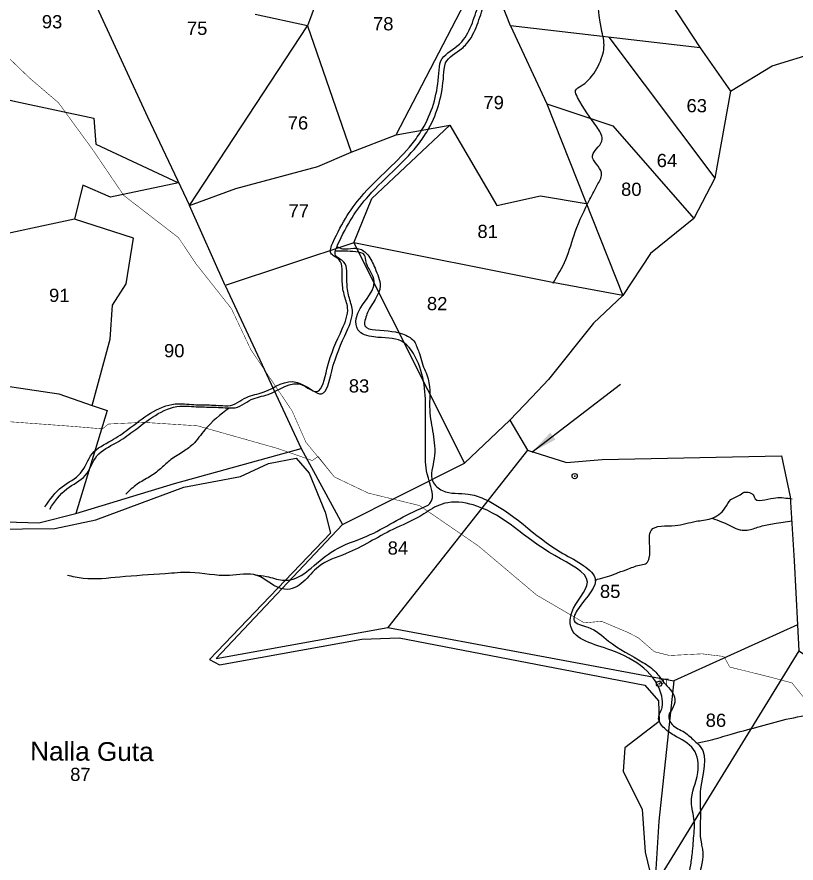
# Model space of a CAD drawing. Header units: inches. Extents: x 768179 to 777848, y 1567444 to 1579928.
# Drawn here: x 774623 to 776100, y 1573112 to 1574715 of the extents above; entities that cross this region are included whole.
import ezdxf
from ezdxf.enums import TextEntityAlignment as Align

# ---------------------------------------------------------------- set-up
doc = ezdxf.new("R2010")
doc.units = ezdxf.units.IN
doc.header["$MEASUREMENT"] = 0
doc.header["$PDMODE"] = 32
doc.header["$PDSIZE"] = 10
for name, color, linetype in [('HILLLS', 24, 'Continuous'), ('PLOT', 7, 'Continuous'), ('PLOT NO', 7, 'Continuous'), ('ROADS', 6, 'Continuous'), ('STREAM', 4, 'Continuous'), ('TANKS-STREAM', 4, 'Continuous'), ('TEXT', 7, 'Continuous'), ('VILLAGE STONES', 1, 'Continuous')]:
    doc.layers.add(name, color=color, linetype=linetype)
doc.styles.get("Standard").update_dxf_attribs({"font": 'arial.ttf'})
doc.linetypes.add('DOTS', pattern='A,1e-06,-3,["●",Standard,S=3,R=0,X=-1.25,Y=-1.25],-3', length=6.000001)
doc.dimstyles.get("Standard").update_dxf_attribs({"dimtxt": 0.18, "dimasz": 20, "dimexe": 0.18, "dimexo": 0.0625, "dimgap": 0.09, "dimtad": 0, "dimtih": 1, "dimtoh": 1, "dimdec": 4, "dimzin": 0, "dimdsep": 46, "dimtxsty": 'Standard', "dimcen": 0.09, "dimadec": 0, "dimazin": 0, "dimtfac": 1, "dimtdec": 4, "dimtofl": 0, "dimtmove": 0, "dimatfit": 3, "dimfxl": 0, "dimtolj": 1, "dimtzin": 0, "dimarcsym": 0})

msp = doc.modelspace()

# ---------------------------------------------------------------- linework, layer by layer
at = {"color": 2}
for p in [(775680, 1573845, 21), (775839.9, 1573451.3, 21)]:
    msp.add_point(p, dxfattribs=at)
at = {"layer": 'HILLLS'}
msp.add_lwpolyline([(774511.1, 1573743.8), (774694.9, 1573745.8), (774772.8, 1573762.3), (774939.6, 1573824), (775046.8, 1573844), (775099.6, 1573869.2), (775151.9, 1573879.3), (775176.7, 1573850.3), (775207.3, 1573776.9), (775217.4, 1573736.6), (774988.2, 1573497.4), (775006.7, 1573487.6), (775276.6, 1573536), (775347.3, 1573538.7), (775763.7, 1573458.3), (775813.1, 1573449.1), (775839, 1573418.8), (775840.1, 1573379.7), (775774.7, 1573330.1), (775771.7, 1573284.9), (775807.7, 1573213.5), (775813.4, 1573132.6), (775834.9, 1573043.5)], dxfattribs=at)
at = {"layer": 'PLOT'}
for points in [[(775719.4, 1574959.5), (775917.6, 1574656.8), (775558.4, 1574698.6), (775509.4, 1574823.8)], [(774703, 1574895.2), (774766.7, 1574751), (774870.4, 1574525.8), (774949.9, 1574357.7)], [(775229.4, 1574848.5), (775173.6, 1574698.6), (775074.3, 1574719.6)], [(775173.6, 1574698.6), (775256.4, 1574459), (775341.6, 1574491.9), (775495.6, 1574788.8)], [(775917.6, 1574656.8), (775975, 1574574.3), (776054.2, 1574622.6), (776140.6, 1574649), (776259.1, 1574616.5), (776372, 1574593), (776416, 1574694.2), (776433.3, 1574748.1)], [(774280.1, 1574724.5), (774301.6, 1574634.3), (774485.5, 1574586), (774621, 1574554.9), (774768.8, 1574523.5), (774772.4, 1574474), (774929.4, 1574401.1), (774800.4, 1574373.7), (774748.2, 1574396.5), (774732.3, 1574332), (774549, 1574293), (774536.3, 1574025.5), (774702.4, 1574001), (774765.5, 1573978.5), (774799.9, 1574104.6), (774803.9, 1574168.9), (774830.3, 1574209.6), (774844.2, 1574296), (774732.3, 1574332)], [(774949.9, 1574357.7), (775173.6, 1574698.6)], [(775558.4, 1574698.6), (775627.2, 1574550.6), (775771, 1574187.4)], [(775744.9, 1574676.9), (775945.6, 1574409.5)], [(775975, 1574574.3), (775945.6, 1574409.5), (775905.8, 1574333.4), (775823.7, 1574267), (775771, 1574187.4), (775715.4, 1574134.9), (775630.3, 1574028.1), (775599, 1573994.4), (775556.8, 1573951.2), (775590.8, 1573894.3), (775664.4, 1573870.8), (775732, 1573876.2), (776072.1, 1573883.7), (776088.4, 1573805.9), (776095.7, 1573684.5), (776102, 1573563.2), (776104.6, 1573513.9), (776219.8, 1573437.3), (776217.9, 1573326.7), (776441.1, 1573065.5), (776478.9, 1573028.1), (776550.5, 1572982.7), (776670.7, 1572917.5)], [(775627.2, 1574550.6), (775752.2, 1574509.1), (775905.8, 1574333.4)], [(775771, 1574187.4), (775634.7, 1574212.3), (775261.4, 1574287.3), (775295.7, 1574371.2), (775443.3, 1574509.8)], [(775341.6, 1574491.9), (775443.3, 1574509.8), (775532.7, 1574357.9), (775615.2, 1574376.2), (775702, 1574361.7)], [(775261.4, 1574287.3), (775017.8, 1574206.3), (774949.9, 1574357.7), (775038.1, 1574390.1), (775193.2, 1574432), (775256.4, 1574459)], [(775261.4, 1574287.3), (775471.1, 1573869.6)], [(775017.8, 1574206.3), (775161.4, 1573897.2)], [(774765.5, 1573978.5), (774794.1, 1573969.4), (774735, 1573774.4)], [(775240.2, 1573753.4), (775471.1, 1573869.6), (775556.8, 1573951.2)], [(774558.6, 1573759.6), (774664.5, 1573756.5), (774735, 1573774.4), (774921.8, 1573831.3), (775161.4, 1573897.2), (775240.2, 1573753.4), (775000.5, 1573499.5), (775325.7, 1573558), (775867.9, 1573457.1), (775839.3, 1573190.8), (775831.9, 1573069.5)], [(775590.8, 1573894.3), (775325.7, 1573558)], [(776102, 1573563.2), (775867.9, 1573457.1)], [(776104.6, 1573513.9), (775831.9, 1573069.5)]]:
    msp.add_lwpolyline(points, dxfattribs=at)
at = {"layer": 'ROADS', "linetype": 'DOTS', "ltscale": 5, "const_width": 1.01}
for points in [[(774602.1, 1574642.8), (774646.9, 1574599.5), (774701.7, 1574552.7), (774767.2, 1574462.9), (774825.5, 1574376.9), (774929.2, 1574296.9), (774962.3, 1574247.5), (775029.4, 1574162.6), (775066.2, 1574084.9), (775144.5, 1573968.6), (775170.7, 1573909.2), (775224.6, 1573843.4), (775288.8, 1573812.8), (775386, 1573789.2), (775497.9, 1573712.3), (775607.8, 1573619.6), (775698.4, 1573566.8), (775730.7, 1573569.9), (775780.7, 1573548.8), (775800.6, 1573538.5), (775831, 1573512.2), (775859.7, 1573505), (775921.3, 1573508.2), (775962.9, 1573503.1), (775973.9, 1573483.1), (776051, 1573464), (776091.7, 1573453.1), (776202.6, 1573315.8)], [(775224.6, 1573843.4), (775193.7, 1573882.3), (775182.9, 1573874.5), (775116.4, 1573897.6), (774965.2, 1573940.3), (774862.6, 1573946.9), (774796.5, 1573943.7), (774785.1, 1573934.5), (774726.9, 1573939.4), (774571.3, 1573950.8), (774547.4, 1573965.4), (774463.2, 1573958.4), (774390.6, 1573951.4), (774342.7, 1573942.6), (774307.4, 1573934.1), (774255, 1573927.8), (774237.2, 1573928.7)]]:
    msp.add_lwpolyline(points, dxfattribs=at)
at = {"layer": 'STREAM'}
for points in [[(775639.2, 1574210.9), (775663.3, 1574255.7), (775681.1, 1574307.9), (775708.9, 1574369.7), (775724.1, 1574398.6), (775730.9, 1574419.8), (775713.5, 1574451.9), (775724.6, 1574468.8), (775732, 1574483.6), (775721.7, 1574506.8), (775685.5, 1574562.7), (775681.8, 1574575.5), (775692.5, 1574584.8), (775713.8, 1574604.8), (775732.1, 1574640.8), (775735.5, 1574657.1), (775730.6, 1574692.3), (775723.6, 1574794.1), (775722.7, 1574854.8), (775711.4, 1574936.3), (775713.7, 1575002.2)], [(775913.4, 1573339.8), (775936.9, 1573344.7), (775974.6, 1573355.4), (776025.4, 1573369.3), (776080.8, 1573384.1), (776137.8, 1573394.6), (776215.8, 1573400.9), (776238.4, 1573397.4), (776298, 1573337.7), (776385.3, 1573255.7), (776417.8, 1573229.2), (776435.9, 1573207.7), (776501.9, 1573141.9), (776517.7, 1573127.7), (776537.4, 1573108.8), (776549, 1573094.2), (776576.6, 1573070.6), (776588.7, 1573055.5), (776599, 1573040.5), (776633.1, 1572999)]]:
    msp.add_spline(points, degree=3, dxfattribs=at)
at = {"layer": 'TANKS-STREAM'}
for points in [[(774676.2, 1573786.8), (774708.5, 1573824.9), (774743.7, 1573850.5), (774765.8, 1573887.4), (774802.2, 1573912.5), (774834, 1573933.8), (774923, 1573981.7), (774958.5, 1573980.5), (774987.9, 1573979.9), (775021, 1573978.3), (775022.9, 1573978.3), (775058.1, 1573994.2), (775089.9, 1574003.9), (775154.4, 1574022.5), (775191.3, 1574005.3), (775210.5, 1574047.8), (775239.4, 1574123.8), (775249.7, 1574163.8), (775243.1, 1574189.4), (775239.5, 1574216.7), (775239.2, 1574238.1), (775233.8, 1574254.9), (775218, 1574267.5), (775221.8, 1574287.2), (775280.7, 1574380.6), (775333, 1574433.1), (775377, 1574481.1), (775394.7, 1574508.3), (775422.6, 1574608.2), (775426.5, 1574632.1), (775456.9, 1574659.6), (775466.2, 1574668.3), (775486.1, 1574704.3), (775498.5, 1574742.8), (775531.9, 1574864.8), (775542.3, 1574883.8), (775564.2, 1574910.7), (775591.3, 1574925.4), (775624, 1574926.3), (775653.1, 1574929.6), (775658.8, 1574958.2), (775673.6, 1574979.4), (775682.6, 1574992.8), (775715.2, 1575012.4), (775733.8, 1575051), (775754.9, 1575080), (775799, 1575154.1), (775815.2, 1575162.6), (775853.6, 1575165.2), (775886.5, 1575170), (775893, 1575178.8), (775896.5, 1575196), (775895.6, 1575217.1), (775886.1, 1575241.6), (775873.3, 1575275.7), (775882.8, 1575296.8), (775899.6, 1575314.4), (775914.5, 1575326.3), (775933.9, 1575338.5), (776017.4, 1575422.9), (776053.5, 1575455.5), (776088.2, 1575489.5)], [(774685.2, 1573782.6), (774717.5, 1573820.7), (774752.7, 1573846.2), (774774.8, 1573883.2), (774811.2, 1573908.3), (774843, 1573929.6), (774932, 1573977.5), (774967.5, 1573976.3), (774996.9, 1573975.7), (775030, 1573974.1), (775031.9, 1573974.1), (775067.1, 1573990), (775098.9, 1573999.7), (775163.4, 1574018.3), (775200.3, 1574001.1), (775219.5, 1574043.6), (775248.3, 1574119.6), (775258.7, 1574159.6), (775252.1, 1574185.2), (775248.5, 1574212.5), (775248.2, 1574233.9), (775242.8, 1574250.7), (775226.9, 1574263.3), (775230.8, 1574283), (775289.7, 1574376.4), (775342, 1574428.9), (775385.9, 1574476.9), (775403.7, 1574504.1), (775431.6, 1574604), (775435.5, 1574627.9), (775465.9, 1574655.4), (775475.2, 1574664.1), (775495.1, 1574700.1), (775507.5, 1574738.6), (775540.8, 1574860.6), (775551.3, 1574879.6), (775573.1, 1574906.5), (775600.3, 1574921.2), (775633, 1574922.1), (775662.1, 1574925.4), (775667.8, 1574954), (775682.6, 1574975.2), (775691.6, 1574988.6), (775724.2, 1575008.2), (775742.8, 1575046.8), (775763.8, 1575075.8), (775808, 1575149.8), (775824.2, 1575158.4), (775862.6, 1575161), (775895.5, 1575165.8), (775902, 1575174.6), (775905.5, 1575191.8), (775904.6, 1575212.9), (775895.1, 1575237.4), (775882.2, 1575271.5), (775891.7, 1575292.6), (775908.5, 1575310.2), (775923.5, 1575322.1), (775942.8, 1575334.3), (776026.4, 1575418.7), (776062.5, 1575451.3), (776097.2, 1575485.3)], [(775230.6, 1574279.5), (775240.2, 1574276), (775261.4, 1574276.7), (775271, 1574275.9), (775287.8, 1574264.5), (775301.6, 1574238.9), (775311.4, 1574205.4), (775287.4, 1574154.9), (775283.5, 1574143.2), (775282.3, 1574129.9), (775302.5, 1574122.2), (775360.3, 1574111.8), (775377.9, 1574097.3), (775381.6, 1574087.8), (775386, 1574077.4), (775391, 1574059.4), (775402.3, 1574029.1), (775405.3, 1573969.8), (775411.6, 1573925.1), (775413.7, 1573878.5), (775411.1, 1573835), (775429.5, 1573817.5), (775478.3, 1573811), (775507.6, 1573802.1), (775652.7, 1573701.2), (775693.1, 1573677.9), (775718.3, 1573652.9), (775687, 1573594.2), (775679, 1573570.8), (775704.6, 1573558.8), (775744.2, 1573532.5), (775809.4, 1573491.9), (775833.7, 1573473.2), (775848.8, 1573454), (775869.1, 1573426.1), (775866.9, 1573407.5), (775858.3, 1573391.4), (775864.6, 1573374.1), (775887.9, 1573359.7), (775906.7, 1573343.7), (775917.9, 1573332.7), (775918.5, 1573252.8), (775918.2, 1573204), (775920, 1573148.3), (775922.3, 1573138), (775913.4, 1573083.5), (775896.4, 1573030.7), (775881.5, 1573002.7), (775865.4, 1572989.2), (775858.2, 1572982), (775863.5, 1572963.9), (775864.8, 1572941.5), (775881.1, 1572931.5), (775892, 1572920.9), (775896, 1572898.6), (775889.3, 1572869.3), (775888.9, 1572856.8), (775889.4, 1572824.7), (775907.3, 1572788.1), (775914.4, 1572771.3), (775926.3, 1572753.8), (775947.8, 1572745.2), (775967.2, 1572687.6), (775976.5, 1572641), (775980.2, 1572611.7), (775986.4, 1572576.3), (775994.5, 1572546.9), (775992.1, 1572513.3), (775982.7, 1572451.1), (775983, 1572423.1), (775988, 1572386.4), (775992.6, 1572360.1), (775993.7, 1572339.8)], [(775073.9, 1573658.2), (775096, 1573654.9), (775126.5, 1573647.9), (775140.7, 1573648.4), (775180.8, 1573670.8), (775224.6, 1573704.7), (775286.3, 1573731.2), (775388.2, 1573783.7), (775405.6, 1573793), (775400.6, 1573849.1), (775397.2, 1573893.8), (775397.5, 1573950.6), (775383.8, 1574058.4), (775351.9, 1574100.6), (775299.5, 1574108.7), (775269.3, 1574122.5), (775266.1, 1574143.9), (775299.8, 1574214.3), (775294.4, 1574230.5), (775284.9, 1574250.4), (775281.9, 1574263.9), (775265, 1574269.9), (775225.7, 1574271.3)], [(775025.1, 1573974), (774979.2, 1573932.8), (774956.2, 1573905), (774935.8, 1573889.9), (774912, 1573874), (774895, 1573858.8), (774874.6, 1573843.7), (774850.8, 1573829.5), (774829.5, 1573811)], [(775718.1, 1573647.8), (775729, 1573651.1), (775746.6, 1573655.9), (775762.5, 1573662.1), (775782.1, 1573669.3), (775805.9, 1573677.1), (775816.2, 1573680.3), (775821.2, 1573689.9), (775822.3, 1573713), (775824.8, 1573742.1), (775870.1, 1573751.4), (775909.9, 1573759.4), (775938.3, 1573764.6), (775964.7, 1573784.1), (775976.1, 1573800.6), (775991, 1573808.1), (776001.3, 1573814.3), (776019.4, 1573807.3), (776021.7, 1573802), (776040.5, 1573800.2), (776061.4, 1573804.1), (776092.1, 1573801.9)], [(775338.2, 1572916.3), (775361.9, 1572911.7), (775390.6, 1572904.5), (775425, 1572895.9), (775482.5, 1572889.5), (775511.2, 1572888.6), (775555.5, 1572887), (775615.1, 1572957.6), (775643.6, 1572962.6), (775659.4, 1572963.1), (775670.5, 1572967.5), (775693.1, 1572992.2), (775719.5, 1573006.4), (775741.8, 1573017.6), (775773.5, 1573022.6), (775854.7, 1573007.1), (775891.1, 1573065.6), (775899.9, 1573108.2), (775903.4, 1573134), (775905, 1573154.1), (775906.6, 1573191.9), (775901.1, 1573227.3), (775913.3, 1573283), (775905.3, 1573327.2), (775868, 1573353.8), (775847.7, 1573369.4), (775839.1, 1573385.3), (775845.7, 1573406.7), (775845, 1573427.9), (775748.7, 1573515.1), (775672.7, 1573559.7), (775674.4, 1573586.5), (775704, 1573643.7), (775642.4, 1573694.3), (775494.3, 1573788.2), (775439.4, 1573794.6), (775418.5, 1573788), (775386.5, 1573768.7), (775335.6, 1573743.9), (775246.7, 1573698.1), (775194.4, 1573673.3), (775165.7, 1573644.5), (775149.5, 1573633.8), (775130.3, 1573630.5), (775077.9, 1573656.7), (775025.6, 1573656.7), (774950.6, 1573662.2), (774904.2, 1573660), (774818.1, 1573653.7), (774748.9, 1573651.1), (774718.6, 1573656.8)], [(775940.8, 1573765.1), (775958.3, 1573758.4), (775973.8, 1573751.4), (775989, 1573744.4), (775997.2, 1573742.7), (776010.1, 1573743.2), (776032, 1573749.7), (776057.8, 1573754.9), (776091.9, 1573760)]]:
    msp.add_spline(points, degree=3, dxfattribs=at)

# ---------------------------------------------------------------- texts
msp.add_text('UT', height=10).set_placement((775840, 1573451, 6))
at = {"layer": 'PLOT NO'}
for s, p in [('93', (774689.7, 1574706.1)), ('78', (775317.2, 1574702.3)), ('75', (774964.5, 1574693.7)), ('79', (775526.4, 1574553)), ('63', (775911.3, 1574547)), ('76', (775155.6, 1574514.4)), ('64', (775854.8, 1574443.1)), ('80', (775787.3, 1574388.6)), ('77', (775157.1, 1574347.7)), ('81', (775515.1, 1574308.7)), ('91', (774703.3, 1574187.6)), ('82', (775419.4, 1574171.9)), ('90', (774921.2, 1574082.7)), ('83', (775271.4, 1574015.9)), ('84', (775345, 1573708.7)), ('85', (775747.2, 1573626.6)), ('86', (775947.6, 1573382.3)), ('87', (774743.4, 1573279.7))]:
    msp.add_text(s, height=25, rotation=359.6804, dxfattribs=at).set_placement(p, align=Align.MIDDLE_CENTER)
at = {"layer": 'TEXT'}
msp.add_text('Nalla Guta ', height=35.441, rotation=359.6804, dxfattribs=at).set_placement((774648.1, 1573306.2))

# ---------------------------------------------------------------- leaders
at = {"layer": 'VILLAGE STONES', "color": 5}
msp.add_leader([(775598.8, 1573890.3), (775767.1, 1574019.3)], dimstyle='Standard', override={"dimasz": 50, "dimtfill": 2, "dimtfillclr": 5}, dxfattribs=at)

doc.saveas('drawing.dxf')
